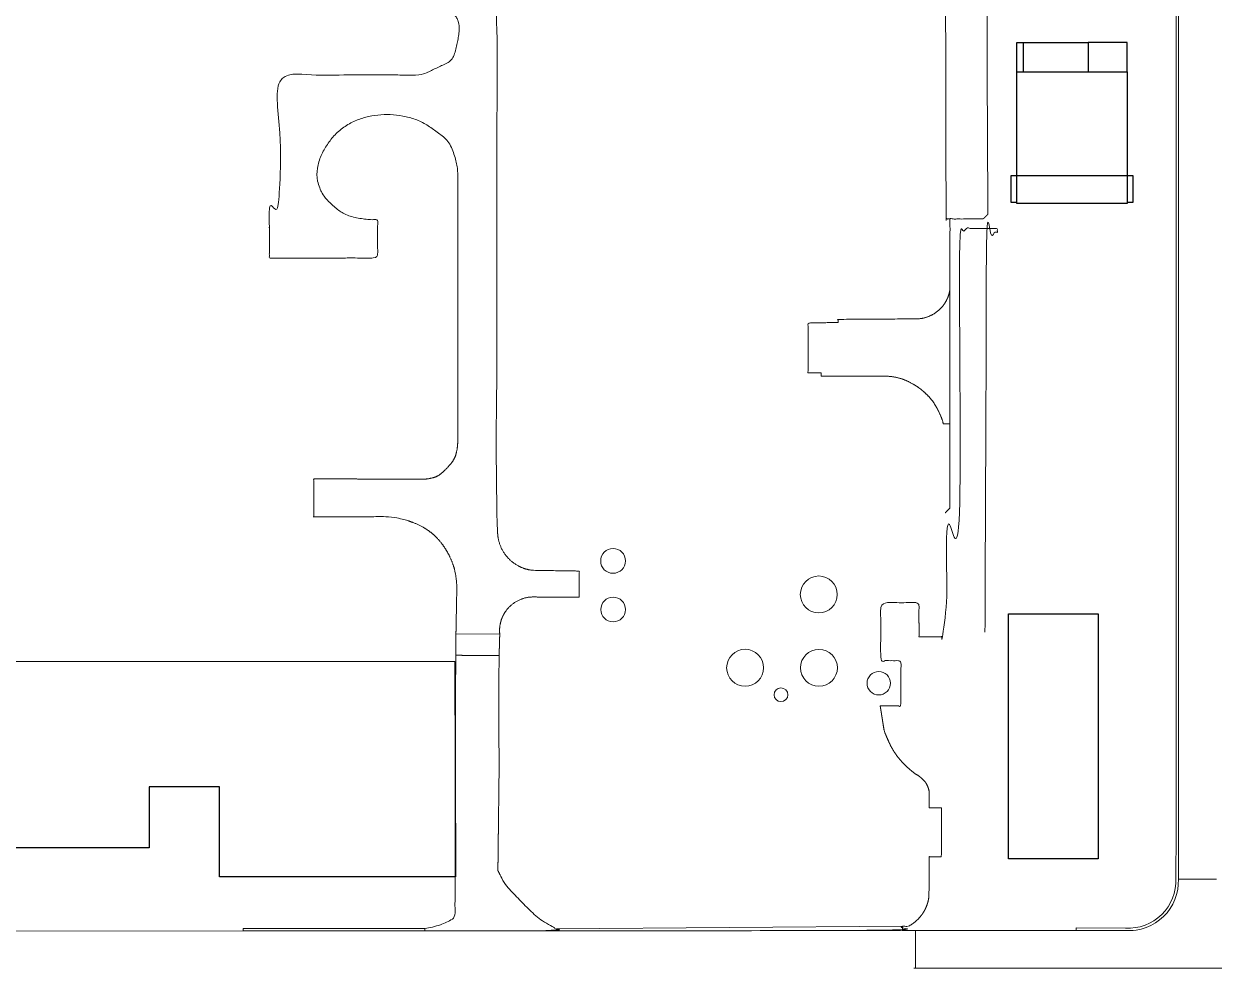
# Model space of a CAD drawing. Header units: millimetres. Extents: x 0 to 840, y 0 to 594.
# Drawn here: x 700.8 to 712.46, y 183.5 to 192.76 of the extents above; entities that cross this region are included whole.
import ezdxf

# ---------------------------------------------------------------- set-up
doc = ezdxf.new("R2010")
doc.units = ezdxf.units.MM
doc.layers.add('AC-0000-BESTAAND-co-06', color=1, linetype='Continuous')

msp = doc.modelspace()

# ---------------------------------------------------------------- linework, layer by layer
at = {"layer": 'AC-0000-BESTAAND-co-06', "linetype": 'Continuous', "lineweight": 13, "transparency": 33554687}
for p, q in [((705.0319812013436, 186.7818623631993), (705.4614113275561, 186.7796157382927)), ((712.4864228278998, 184.3780197382239), (712.1140343271795, 184.3780197382239))]:
    msp.add_line(p, q, dxfattribs=at)
at = {"layer": 'AC-0000-BESTAAND-co-06', "linetype": 'Continuous', "lineweight": 0, "transparency": 33554687}
msp.add_line((709.5375990769494, 183.5049841131349), (709.5375990769494, 183.8746081134104), dxfattribs=at)
at = {"layer": 'AC-0000-BESTAAND-co-06', "linetype": 'Continuous', "lineweight": 13, "transparency": 33554687, "flags": 128}
for points in [[(712.1118600782606, 199.4846832384155), (712.1153674521152, 195.8490398634258), (712.1148919523362, 184.3780197382239)], [(709.8744750772271, 188.8414999883189), (709.8744750772271, 190.1586537383064)], [(706.0184385762218, 183.8916316134655), (706.0178790785972, 183.8704276133594), (709.4107898282487, 183.8748469882212), (709.4107898282487, 183.9161738633211), (706.0184385762218, 183.8916316134655)], [(699.0500787025917, 183.8681018632869), (702.944534327336, 183.8701474884092), (704.727321451031, 183.8710838632924), (706.0178790785972, 183.8704276133594)], [(702.9445215784613, 183.8941474881522), (704.7273087021563, 183.8950838633846), (704.727321451031, 183.8710838632924), (702.944534327336, 183.8701474884092), (702.9445215784613, 183.8941474881522)], [(709.4107898282487, 183.8748469882212), (711.1134645766247, 183.8748469882212), (711.6306124510843, 183.8729292384614), (711.671929953121, 183.8748469882212)], [(709.5214965776208, 183.5049687382798), (714.1101810778159, 183.5055252383263), (722.4021274516958, 183.5049687382798)]]:
    msp.add_lwpolyline(points, dxfattribs=at)
msp.add_lwpolyline([(712.1153674521152, 195.8490398634258), (712.1149110770452, 184.8354623633004), (712.1140579529706, 184.3774141132399), (712.114058087081, 184.377414235476, -0.4442096042600979), (711.5984340817336, 183.8738744426319), (711.5984340761456, 183.8738746134131), (711.1134645766247, 183.8748469882212), (711.1134645766247, 183.9018859884036), (711.5950875761587, 183.8979012382715), (711.5950875538069, 183.8979013901935, 0.4442096042600979), (712.0900683174509, 184.3829299779409), (712.0900684515614, 184.3829299884183), (712.0909110786993, 184.8355069882036), (712.0913674509752, 195.8490169881643)], format="xyb", dxfattribs=at)
at = {"layer": 'AC-0000-BESTAAND-co-06', "linetype": 'Continuous', "lineweight": 30, "transparency": 33554687, "flags": 128}
for points in [[(710.5314544536773, 192.2906011134419), (710.5314544536773, 192.5786011131513), (710.5944544528279, 192.5786011131513)], [(711.6114544518891, 192.2906011134419), (711.6114544518891, 192.5786011131513), (711.2304544536996, 192.5786011131513)], [(710.5944544528279, 192.2906011134419), (711.2304544536996, 192.2906011134419)], [(710.5314544536773, 191.2706011131904), (710.4714544522244, 191.2706011131904), (710.4714544522244, 191.0125726132919), (710.5314544536773, 191.0125726132919)], [(710.5314544536773, 191.2736011133329), (711.6114544518891, 191.2736011133329)], [(711.6114544518891, 191.0125726132919), (711.671454453342, 191.0125726132919), (711.671454453342, 191.2706011131904), (711.6114544518891, 191.2706011131904)], [(705.0210915780294, 186.512703488328), (705.0270109534863, 184.4014891132047), (702.7139779519889, 184.4014174884451), (702.7139505766932, 185.2833529882864), (702.0239322022203, 185.2833316133856), (702.023950578146, 184.684099988177), (700.1282625770796, 184.6840418631709), (700.1282472018752, 185.183563988403), (700.1285648285079, 185.4769092381266), (700.1294112023566, 186.5139934883719), (705.0210915780294, 186.512703488328)]]:
    msp.add_lwpolyline(points, dxfattribs=at)
for points in [[(710.5314544536773, 192.2906011134419), (710.5944544528279, 192.2906011134419), (710.5944544528279, 192.5786011131513), (711.2304544536996, 192.5786011131513), (711.2304544536996, 192.2906011134419), (711.6114544518891, 192.2906011134419), (711.6114544518891, 191.0006011132882), (710.5314544536773, 191.0006011132882)], [(710.4483612025756, 186.9784553632871), (711.3279507034126, 186.9781384882317), (711.3264874522242, 184.5778561132993), (710.4474870762456, 184.5783267383031)]]:
    msp.add_lwpolyline(points, close=True, dxfattribs=at)
at = {"layer": 'AC-0000-BESTAAND-co-06', "linetype": 'Continuous', "lineweight": 13, "transparency": 33554687}
for centre, radius in [((706.5723561080772, 187.4972117417292), 0.1216571206541446), ((708.588892654017, 187.1685517325332), 0.1810078471256132), ((706.5728857074532, 187.0205369875566), 0.1211520318071688), ((707.866291600712, 186.4500294439295), 0.1808067759261548), ((708.5906400852505, 186.4495522985035), 0.1807193826104053), ((709.1765688066039, 186.2979580408228), 0.1146000000004858), ((708.2180982012901, 186.185238113374), 0.06774533794499259)]:
    msp.add_circle(centre, radius, dxfattribs=at)
for points, weights, knots in [([(704.6337645784611, 196.404499988168), (704.6337645784611, 196.404499988168), (704.669068076148, 196.404499988168), (704.704371576629, 196.404499988168), (704.73967507711, 196.404499988168), (704.73967507711, 196.4844999883589), (704.73967507711, 196.5644999882006), (704.73967507711, 196.6444999883915), (704.7532750782216, 196.6444999883915), (704.7668750765392, 196.6444999883915), (704.7804750776509, 196.6444999883915), (704.7804752033794, 196.7115073632249), (704.780475326314, 196.7785147384075), (704.7804754520425, 196.8455221132408), (704.8372087073171, 196.8579261428476), (704.8902725497851, 196.8784612915279), (704.934669828474, 196.923666863333), (704.9831011131996, 196.9729798858552), (705.0056453034872, 197.0296354737166), (705.022196701228, 197.0906956133931), (705.0308297373945, 197.1225439435602), (705.0391025137747, 197.1541218672446), (705.0442898277784, 197.1865396132725), (705.0442884531462, 197.1865397383026), (705.0442870785141, 197.1865398633327), (705.044285701088, 197.1865399883627), (705.1839155763978, 197.1865399883627), (705.3235454517076, 197.1865399883627), (705.4631753270173, 197.1865399883627), (705.4631748268971, 197.1865398633327), (705.4631743267769, 197.1865397383026), (705.4631738266567, 197.1865396132725), (705.4739371542478, 197.1585838752599), (705.4859582814047, 197.1317094526985), (705.4998465780759, 197.1047221133285), (705.5296981702218, 197.046715355691), (705.5882770702833, 197.0010651962166), (705.6360113271171, 196.9683443633639), (705.682327044628, 196.9365959098595), (705.7739785597319, 196.9336053089737), (705.8201652015218, 196.9359023632514), (706.0850790762001, 196.9380968631976), (706.3499929536724, 196.9402913631438), (706.6149068283507, 196.9424858634393), (706.7143734511578, 196.9434373634667), (706.8138400767589, 196.9443888631449), (706.9133067023599, 196.9453403631724), (706.9139739521438, 196.8686124882461), (706.9146412019277, 196.7918846133198), (706.9153084517116, 196.7151567383935), (706.8792277029374, 196.714650988326), (706.8431469513694, 196.7141452382584), (706.8070662025953, 196.7136394881909), (706.8074430781076, 196.6702969881972), (706.8078199536199, 196.6269544882034), (706.8081968263382, 196.5836119882097), (706.7407145765269, 196.5826662381678), (706.6732323267156, 196.5817204881259), (706.6057500769043, 196.5807747384333), (706.5961163281122, 196.5810463634352), (706.5864825765261, 196.5813179884371), (706.576848827734, 196.5815896134391), (706.4570910785937, 196.57580311315), (706.3373333266595, 196.5700166132101), (706.2175755775193, 196.5642301132702), (706.1727593266064, 196.5632391131749), (706.1279430784875, 196.5622481134287), (706.0831268275747, 196.5612571133333), (706.0200248094866, 196.5567724766242), (705.940473158344, 196.5420651862896), (705.8772162035698, 196.5160366133587), (705.8287930884057, 196.4961117754956), (705.7793180751273, 196.4736289100056), (705.7328367032701, 196.443937613376), (705.6682764659295, 196.4026979296268), (705.6172333466479, 196.3476030692491), (705.5638373265633, 196.2966889883191), (705.4979468616316, 196.2338612243566), (705.4586929478342, 196.1139044207321), (705.4370277034709, 196.0508708632351), (705.4338232013056, 195.890078238308), (705.4306187019342, 195.7292856133809), (705.4274142025629, 195.5684929884537), (705.4288462199861, 195.5154116491121), (705.4437417727554, 195.4136868284349), (705.4842810765499, 195.3589759884435), (705.5121722728604, 195.3213347227811), (705.5527167482892, 195.279288793894), (705.5906625766897, 195.2541308632153), (705.6422940776342, 195.2198993885922), (705.7392629184419, 195.2115339534157), (705.789683326579, 195.2129641131996), (705.9220358268017, 195.2125363633768), (706.0543883270243, 195.2121086132047), (706.1867408272469, 195.2116808633818), (706.3252299534747, 195.2121588634127), (706.4637190769085, 195.2126368634435), (706.6022082031363, 195.2131148631252), (706.6028505782256, 195.2072279881486), (706.6034929533148, 195.201341113172), (706.604135328404, 195.1954542381955), (706.7096192021513, 195.1959228634169), (706.8151030786926, 195.196391488289), (706.9205869524399, 195.1968601131612), (706.9208553270096, 195.077521238456), (706.9211237015793, 194.9581823634016), (706.921392076149, 194.8388434883473), (706.7596567025998, 194.8392108633216), (706.5979213262567, 194.8395782382959), (706.4361859527075, 194.8399456132702), (706.3076902036214, 194.8353731132611), (706.1791944517413, 194.830800613252), (706.0506987026552, 194.8262281132429), (705.98755262649, 194.8239977017311), (705.8978816573167, 194.8091054674969), (705.8342097033405, 194.779150238357), (705.771486097447, 194.7496411716365), (705.7063516773874, 194.7148729475248), (705.6493688285941, 194.6631053632391), (705.5706696505317, 194.5916090049814), (705.5148323760027, 194.5026580657377), (705.4722555768335, 194.419204988264), (705.4391298819924, 194.3542766411356), (705.4278606283137, 194.2531865687142), (705.4283505784938, 194.188836863128), (705.4273600778201, 194.1613079882027), (705.4263695771465, 194.1337791132773), (705.4253790764728, 194.106250238352), (705.4253753269682, 194.0038283632402), (705.4253715774635, 193.9014064881285), (705.4253678279588, 193.798984613366), (705.4265985763291, 193.6449371133731), (705.4278293274933, 193.4908896133802), (705.4290600786576, 193.3368421133873), (705.4297644518906, 193.3032129881703), (705.4304688279176, 193.2695838633026), (705.4311732011506, 193.2359547384349), (705.4302709535355, 193.0896053634151), (705.4293687031263, 192.9432559883953), (705.4284664527172, 192.7969066133755), (705.4306310764173, 192.7512761133057), (705.4327957029113, 192.7056456132359), (705.4349603266114, 192.6600151131661), (705.4340728283519, 191.5364263633764), (705.4331853272984, 190.4128376132376), (705.4322978262448, 189.2892488634479), (705.4299970776433, 189.0790279882294), (705.4276963262478, 188.8688071133602), (705.4253955776462, 188.6585862381417), (705.4279274516398, 188.429473113365), (705.4304593284273, 188.2003599882391), (705.4329912024209, 187.9712468634625), (705.4339707032436, 187.931879988153), (705.4349502012724, 187.8925131131928), (705.4359297020951, 187.8531462382325), (705.4373239534566, 187.8334262383669), (705.4387182020241, 187.813706238152), (705.4401124533856, 187.7939862382864), (705.436746655464, 187.5859542859052), (705.5737188667654, 187.4293429807094), (705.7803452717731, 187.4049705363377), (705.9337412020782, 187.4025337382718), (706.0871369535694, 187.4000968633718), (706.2405327022666, 187.3976599881225), (706.2401712019587, 187.3125687382217), (706.2398097016508, 187.2274774883208), (706.2394482013428, 187.1423862384199), (706.1549684521401, 187.1425764884134), (706.0704887029374, 187.1427667384069), (705.9860089509407, 187.1429569884003), (705.9160178270781, 187.1431146132327), (705.8460267032156, 187.1432722384143), (705.776035576559, 187.1434298632466), (705.5731749091892, 187.1351227409704), (705.440368470237, 186.9815525694084), (705.4614114029923, 186.7796155933556), (705.4593530785883, 186.7096374883349), (705.4572948268274, 186.6396592383771), (705.4552365778604, 186.5696809884193), (705.3134074532086, 186.5704119881648), (705.1715783285567, 186.5711429882595), (705.0297492011109, 186.5718739883541), (705.0304932011882, 186.6418701134189), (705.0312372012654, 186.7118662381345), (705.0319812013427, 186.7818623631993), (705.0348645760337, 186.9323827384305), (705.0377479535186, 187.0829031133126), (705.0406313282097, 187.2334234881946), (705.0401736092413, 187.3015975914695), (705.0289023578757, 187.3909912478211), (705.0038269529709, 187.4594468632513), (704.9803214589724, 187.5236166320774), (704.9490317389959, 187.5900897765332), (704.9052900760094, 187.6501579881678), (704.862672348007, 187.7086827585972), (704.8164053824389, 187.7562332111211), (704.7569828270593, 187.7976286131689), (704.6962726968, 187.8399209759464), (704.6292094974438, 187.867742395707), (704.5645238277161, 187.8904636131865), (704.4930051634678, 187.9155849600011), (704.4030018546277, 187.9292990423073), (704.3317992020989, 187.9311301134094), (704.100361578598, 187.9303031132822), (703.8689239523032, 187.929476113155), (703.6374863260085, 187.9286491133771), (703.6374863260085, 187.9290789883617), (703.6374863260085, 187.9295088633462), (703.6374863260085, 187.9299387383307), (703.6374863260085, 187.9295088633462), (703.6374863260085, 187.9290789883617), (703.6374863260085, 187.9286491133771), (703.6374863260085, 188.0531549881944), (703.6374863260085, 188.1776608633609), (703.6374863260085, 188.3021667381781), (703.9882169528523, 188.3003387383451), (704.3389475769022, 188.2985107381628), (704.6896782009521, 188.2966827383298), (704.7344161313617, 188.2965119797536), (704.8261504205534, 188.3065340149715), (704.8723268280396, 188.3423817384555), (704.924382414169, 188.3827935940153), (704.9852736466223, 188.4434457145198), (705.015282452538, 188.4992701133979), (705.0459904293189, 188.5563951587337), (705.0523756988937, 188.658210319214), (705.0496354535812, 188.7137318631667), (705.0497619532639, 189.5837576131835), (705.0498884529466, 190.4537833632003), (705.0500149526292, 191.3238091132171), (705.038328769117, 191.3939534897017), (705.0042916093612, 191.5820379018351), (704.9108670786613, 191.6524077382437), (704.8202442018905, 191.7206672922275), (704.7278311825016, 191.7950601316788), (704.6145953279579, 191.8314031131831), (704.4992622737432, 191.8684191891025), (704.3788622025991, 191.8796870615133), (704.2638229536483, 191.8668188634128), (704.1536588430995, 191.8544959943774), (704.0485644233072, 191.8244393752921), (703.9448895766059, 191.7560693631913), (703.8393978993067, 191.6865012121652), (703.7772397086615, 191.5984978331053), (703.7223143265242, 191.4943936132859), (703.665453093558, 191.3866202296722), (703.6499799829567, 191.248131335693), (703.7005249517629, 191.1394223633488), (703.7430075551042, 191.048053428045), (703.8271516202608, 190.972511722337), (703.9027950777331, 190.9193427383234), (703.9961447133342, 190.8537282688576), (704.1753464392045, 190.8391428175182), (704.2634925781408, 190.8420818634131), (704.2637293277899, 190.7168084884561), (704.2639660774389, 190.5915351131498), (704.264202827088, 190.4662617381928), (703.9103622012431, 190.465526613154), (703.5565215781921, 190.4647914884645), (703.2026809523472, 190.4640563634257), (703.2026809523472, 190.6291949883835), (703.2026809523472, 190.7943336133412), (703.2026809523472, 190.959472238299), (703.2367668277243, 190.959472238299), (703.2708527031014, 190.959472238299), (703.3049385784784, 190.959472238299), (703.3049385784784, 191.3938811133648), (703.3049385784784, 191.8282899884307), (703.3049385784784, 192.2626988631473), (703.6172273275101, 192.2619263632023), (703.9295160765419, 192.2611538632573), (704.2418048283675, 192.2603813633123), (704.3929258263329, 192.2600951132863), (704.5440468270922, 192.2598088632603), (704.6951678278515, 192.2595226132344), (704.7794833280736, 192.2989854882271), (704.8637988282958, 192.3384483632199), (704.9481143285179, 192.3779112382126), (705.0165244326586, 192.4099297810844), (705.0308878351593, 192.5088475624598), (705.0463009536857, 192.5821306131347), (705.0632789763281, 192.6628541584159), (705.0815741647625, 192.7644687926895), (705.0320524531076, 192.8313271131865), (704.9810924515718, 192.9001272384576), (704.9301324528301, 192.9689273633794), (704.8791724512944, 193.0377274883012), (704.8791724512944, 193.0777274882221), (704.8791724512944, 193.1177274881429), (704.8791724512944, 193.157727488413), (704.8391724531198, 193.157727488413), (704.7991724521512, 193.157727488413), (704.7591724511826, 193.157727488413), (704.7591724511826, 193.1877274884409), (704.7591724511826, 193.2177274884689), (704.7591724511826, 193.2477274881476), (704.719172453008, 193.2477274881476), (704.6791724520394, 193.2477274881476), (704.6391724510709, 193.2477274881476), (704.6391724510709, 193.2577274883897), (704.6391724510709, 193.2677274882826), (704.6391724510709, 193.2777274881755), (704.3789443284863, 193.2788054882349), (704.1187162031079, 193.2798834882942), (703.8584880777294, 193.2809614883536), (703.8584022023374, 193.3080226132679), (703.8583163269454, 193.3350837381822), (703.8582304515535, 193.3621448634458), (703.8577479528853, 193.4234632383832), (703.8572654514232, 193.4847816133206), (703.8567829527551, 193.546099988258), (703.8886803271839, 193.546099988258), (703.9205777016127, 193.546099988258), (703.9524750760415, 193.546099988258), (703.9524750760415, 193.5801284884601), (703.9524750760415, 193.614156988313), (703.9524750760415, 193.6481854881658), (704.2396122035229, 193.6481857382259), (704.5267493282104, 193.6481859882861), (704.8138864528978, 193.6481862383462), (704.8538863281378, 193.6482892383156), (704.8938862033779, 193.6483922382849), (704.9338860786179, 193.6484952382543), (704.9337832019323, 193.6884951131451), (704.9336803280407, 193.7284949883851), (704.9335774513552, 193.7684948632759), (704.973677328288, 193.7685979882754), (705.0137772024268, 193.7687011132748), (705.0538770765656, 193.7688042382742), (705.05382320328, 194.079948988141), (705.0537693272004, 194.3910937383571), (705.0537154511208, 194.7022384882239), (705.0518480776468, 195.079903863234), (705.0499807013789, 195.4575692382441), (705.048113327905, 195.8352346132542), (705.0468509238804, 195.9036426921175), (705.0326704983258, 196.0128213967928), (704.9926748280072, 196.0815439884118), (704.9518717708656, 196.1516538702217), (704.9057760950768, 196.2319693128611), (704.837468328386, 196.2870972384499), (704.8060845774257, 196.3124255582024), (704.7744861100459, 196.3347841783925), (704.7402754532764, 196.3546069882377), (704.7402753275478, 196.3546068632077), (704.7402752018193, 196.3546067381776), (704.7402750760907, 196.3546066131476), (704.7216750769535, 196.364237738404), (704.7034507239828, 196.3746767471112), (704.684475078679, 196.3834999882183), (704.6683743116105, 196.3909864746765), (704.651636078454, 196.3971019884139), (704.6352165783414, 196.4039029881624), (704.6347325765187, 196.4041019881643), (704.6342485774899, 196.4043009881661), (704.6337645784611, 196.404499988168)], [1, 1, 1, 1, 1, 1, 1, 1, 1, 1, 1, 1, 1, 1, 1, 1, 1, 1, 1, 1, 1, 1, 1, 1, 1, 1, 1, 1, 1, 1, 1, 1, 1, 1, 1, 1, 1, 1, 1, 1, 1, 1, 1, 1, 1, 1, 1, 1, 1, 1, 1, 1, 1, 1, 1, 1, 1, 1, 1, 1, 1, 1, 1, 1, 1, 1, 1, 1, 1, 1, 1, 1, 1, 1, 1, 1, 1, 1, 1, 1, 1, 1, 1, 1, 1, 1, 1, 1, 1, 1, 1, 1, 1, 1, 1, 1, 1, 1, 1, 1, 1, 1, 1, 1, 1, 1, 1, 1, 1, 1, 1, 1, 1, 1, 1, 1, 1, 1, 1, 1, 1, 1, 1, 1, 1, 1, 1, 1, 1, 1, 1, 1, 1, 1, 1, 1, 1, 1, 1, 1, 1, 1, 1, 1, 1, 1, 1, 1, 1, 1, 1, 1, 1, 1, 1, 1, 1, 1, 0.8279848799129319, 0.8279848799129319, 1, 1, 1, 1, 1, 1, 1, 1, 1, 1, 1, 1, 1, 0.7896803642766563, 0.7896803642766563, 1, 1, 1, 1, 1, 1, 1, 1, 1, 1, 1, 1, 1, 1, 1, 1, 1, 1, 1, 1, 1, 1, 1, 1, 1, 1, 1, 1, 1, 1, 1, 1, 1, 1, 1, 1, 1, 1, 1, 1, 1, 1, 1, 1, 1, 1, 1, 1, 1, 1, 1, 1, 1, 1, 1, 1, 1, 1, 1, 1, 1, 1, 1, 1, 1, 1, 1, 1, 1, 1, 1, 1, 1, 1, 1, 1, 1, 1, 1, 1, 1, 1, 1, 1, 1, 1, 1, 1, 1, 1, 1, 1, 1, 1, 1, 1, 1, 1, 1, 1, 1, 1, 1, 1, 1, 1, 1, 1, 1, 1, 1, 1, 1, 1, 1, 1, 1, 1, 1, 1, 1, 1, 1, 1, 1, 1, 1, 1, 1, 1, 1, 1, 1, 1, 1, 1, 1, 1, 1, 1, 1, 1, 1, 1, 1, 1, 1, 1, 1, 1, 1, 1, 1, 1, 1, 1, 1, 1, 1, 1, 1, 1, 1, 1, 1, 1, 1, 1, 1, 1, 1, 1, 1, 1, 1, 1, 1, 1, 1, 1, 1], [0, 0, 0, 0, 0.006097560975609756, 0.01219512195121951, 0.01219512195121951, 0.01219512195121951, 0.02439024390243903, 0.02439024390243903, 0.02439024390243903, 0.04878048780487805, 0.04878048780487805, 0.04878048780487805, 0.07317073170731707, 0.07317073170731707, 0.07317073170731707, 0.08234053546011413, 0.08234053546011413, 0.08234053546011413, 0.0923435222803996, 0.0923435222803996, 0.0923435222803996, 0.0975609756097561, 0.0975609756097561, 0.0975609756097561, 0.1219512195121951, 0.1219512195121951, 0.1219512195121951, 0.1463414634146341, 0.1463414634146341, 0.1463414634146341, 0.1707317073170732, 0.1707317073170732, 0.1707317073170732, 0.1753908350860584, 0.1753908350860584, 0.1753908350860584, 0.1854051937373082, 0.1854051937373082, 0.1854051937373082, 0.1951219512195122, 0.1951219512195122, 0.1951219512195122, 0.1978319783197832, 0.1978319783197832, 0.1978319783197832, 0.2005420054200542, 0.2005420054200542, 0.2005420054200542, 0.2032520325203252, 0.2032520325203252, 0.2032520325203252, 0.2059620596205962, 0.2059620596205962, 0.2059620596205962, 0.2086720867208672, 0.2086720867208672, 0.2086720867208672, 0.2113821138211382, 0.2113821138211382, 0.2113821138211382, 0.2140921409214092, 0.2140921409214092, 0.2140921409214092, 0.2168021680216802, 0.2168021680216802, 0.2168021680216802, 0.2195121951219512, 0.2195121951219512, 0.2195121951219512, 0.2254024649968899, 0.2254024649968899, 0.2254024649968899, 0.2299114586908027, 0.2299114586908027, 0.2299114586908027, 0.2361742189479401, 0.2361742189479401, 0.2361742189479401, 0.2439024390243902, 0.2439024390243902, 0.2439024390243902, 0.2682926829268293, 0.2682926829268293, 0.2682926829268293, 0.277587230495376, 0.277587230495376, 0.277587230495376, 0.2839819144870959, 0.2839819144870959, 0.2839819144870959, 0.2926829268292683, 0.2926829268292683, 0.2926829268292683, 0.2961672473867596, 0.2961672473867596, 0.2961672473867596, 0.299651567944251, 0.299651567944251, 0.299651567944251, 0.3031358885017423, 0.3031358885017423, 0.3031358885017423, 0.3066202090592335, 0.3066202090592335, 0.3066202090592335, 0.3101045296167247, 0.3101045296167247, 0.3101045296167247, 0.3135888501742161, 0.3135888501742161, 0.3135888501742161, 0.3170731707317073, 0.3170731707317073, 0.3170731707317073, 0.3226111692340597, 0.3226111692340597, 0.3226111692340597, 0.328066683009198, 0.328066683009198, 0.328066683009198, 0.3356013086300272, 0.3356013086300272, 0.3356013086300272, 0.3414634146341464, 0.3414634146341464, 0.3414634146341464, 0.3536585365853658, 0.3536585365853658, 0.3536585365853658, 0.3658536585365855, 0.3658536585365855, 0.3658536585365855, 0.3685636856368564, 0.3685636856368564, 0.3685636856368564, 0.3712737127371274, 0.3712737127371274, 0.3712737127371274, 0.3739837398373985, 0.3739837398373985, 0.3739837398373985, 0.3766937669376693, 0.3766937669376693, 0.3766937669376693, 0.3794037940379404, 0.3794037940379404, 0.3794037940379404, 0.3821138211382114, 0.3821138211382114, 0.3821138211382114, 0.3848238482384823, 0.3848238482384823, 0.3848238482384823, 0.3875338753387533, 0.3875338753387533, 0.3875338753387533, 0.3902439024390244, 0.3902439024390244, 0.3902439024390244, 0.4146341463414634, 0.4146341463414634, 0.4146341463414634, 0.4207317073170732, 0.4207317073170732, 0.4207317073170732, 0.4268292682926829, 0.4268292682926829, 0.4268292682926829, 0.4329268292682927, 0.4329268292682927, 0.4329268292682927, 0.4390243902439024, 0.4390243902439024, 0.4390243902439024, 0.4634146341463415, 0.4634146341463415, 0.4634146341463415, 0.4878048780487805, 0.4878048780487805, 0.4878048780487805, 0.5121951219512196, 0.5121951219512196, 0.5121951219512196, 0.5365853658536586, 0.5365853658536586, 0.5365853658536586, 0.5609756097560976, 0.5609756097560976, 0.5609756097560976, 0.5660406005667632, 0.5660406005667632, 0.5660406005667632, 0.5707884841038012, 0.5707884841038012, 0.5707884841038012, 0.5754143716721168, 0.5754143716721168, 0.5754143716721168, 0.5801404935198683, 0.5801404935198683, 0.5801404935198683, 0.5853658536585366, 0.5853658536585366, 0.5853658536585366, 0.6097560975609757, 0.6097560975609757, 0.6097560975609757, 0.6341463414634146, 0.6341463414634146, 0.6341463414634146, 0.6463414634146339, 0.6463414634146339, 0.6463414634146339, 0.6585365853658537, 0.6585365853658537, 0.6585365853658537, 0.6829268292682927, 0.6829268292682927, 0.6829268292682927, 0.690360827342879, 0.690360827342879, 0.690360827342879, 0.6987413221357611, 0.6987413221357611, 0.6987413221357611, 0.7073170731707317, 0.7073170731707317, 0.7073170731707317, 0.7317073170731707, 0.7317073170731707, 0.7317073170731707, 0.734860641141638, 0.734860641141638, 0.734860641141638, 0.737919401900313, 0.737919401900313, 0.737919401900313, 0.7410348127745319, 0.7410348127745319, 0.7410348127745319, 0.7440181985786402, 0.7440181985786402, 0.7440181985786402, 0.7470538662356222, 0.7470538662356222, 0.7470538662356222, 0.7501965263023759, 0.7501965263023759, 0.7501965263023759, 0.7528379044540269, 0.7528379044540269, 0.7528379044540269, 0.7560975609756097, 0.7560975609756097, 0.7560975609756097, 0.7595818815331011, 0.7595818815331011, 0.7595818815331011, 0.7630662020905922, 0.7630662020905922, 0.7630662020905922, 0.7665505226480837, 0.7665505226480837, 0.7665505226480837, 0.7700348432055748, 0.7700348432055748, 0.7700348432055748, 0.7735191637630662, 0.7735191637630662, 0.7735191637630662, 0.7770034843205573, 0.7770034843205573, 0.7770034843205573, 0.7804878048780488, 0.7804878048780488, 0.7804878048780488, 0.7872165396291706, 0.7872165396291706, 0.7872165396291706, 0.7926759563893637, 0.7926759563893637, 0.7926759563893637, 0.7986896726831537, 0.7986896726831537, 0.7986896726831537, 0.8048780487804879, 0.8048780487804879, 0.8048780487804879, 0.8089430894308942, 0.8089430894308942, 0.8089430894308942, 0.8130081300813009, 0.8130081300813009, 0.8130081300813009, 0.8170731707317073, 0.8170731707317073, 0.8170731707317073, 0.8211382113821137, 0.8211382113821137, 0.8211382113821137, 0.8252032520325204, 0.8252032520325204, 0.8252032520325204, 0.8292682926829268, 0.8292682926829268, 0.8292682926829268, 0.8536585365853658, 0.8536585365853658, 0.8536585365853658, 0.8780487804878049, 0.8780487804878049, 0.8780487804878049, 0.8810975609756098, 0.8810975609756098, 0.8810975609756098, 0.8841463414634146, 0.8841463414634146, 0.8841463414634146, 0.8871951219512195, 0.8871951219512195, 0.8871951219512195, 0.8902439024390244, 0.8902439024390244, 0.8902439024390244, 0.8932926829268293, 0.8932926829268293, 0.8932926829268293, 0.8963414634146342, 0.8963414634146342, 0.8963414634146342, 0.899390243902439, 0.899390243902439, 0.899390243902439, 0.9024390243902439, 0.9024390243902439, 0.9024390243902439, 0.9122386013140714, 0.9122386013140714, 0.9122386013140714, 0.922236000503399, 0.922236000503399, 0.922236000503399, 0.926829268292683, 0.926829268292683, 0.926829268292683, 0.9512195121951219, 0.9512195121951219, 0.9512195121951219, 0.964414153377295, 0.964414153377295, 0.964414153377295, 0.975609756097561, 0.975609756097561, 0.975609756097561, 1, 1, 1, 1]), ([(709.8264750777403, 187.9666999883284), (709.8424750775689, 187.982699988157), (709.8584750773975, 187.9986999883349), (709.8744750772262, 188.0146999881636), (709.8744750772262, 188.2902999882153), (709.8744750772262, 188.5658999882671), (709.8744750772262, 188.8414999883189), (709.8530310759911, 188.8414127382948), (709.83158707755, 188.8413254882707), (709.810143076315, 188.8412382382467), (709.793459853589, 188.9050141693824), (709.7652634302744, 188.9638466670676), (709.7312794536942, 189.0221071131327), (709.6984279225239, 189.0784261441822), (709.6560674435118, 189.1227019016897), (709.6057369536379, 189.16570586325), (709.5509315221229, 189.2125333535751), (709.4877736610019, 189.246948355556), (709.4275673278266, 189.2724492384386), (709.3638949715191, 189.2994181819759), (709.2743424554014, 189.3091976955566), (709.210959827959, 189.3089131131801), (709.01095982591, 189.3089131131801), (708.8109598266551, 189.3089131131801), (708.6109598274002, 189.3089131131801), (708.6109598274002, 189.3198919883962), (708.6109598274002, 189.330870863263), (708.6109598274002, 189.3418497381299), (708.5683307028035, 189.3409374884595), (708.5257015782067, 189.3400252384399), (708.48307245361, 189.3391129884203), (708.4832792016336, 189.5029734883956), (708.4834859524512, 189.6668339883709), (708.4836927032688, 189.8306944883461), (708.5823570773596, 189.8315929882028), (708.6810214514503, 189.8324914884088), (708.779685828335, 189.8333899882655), (708.7786929527888, 189.8437656133701), (708.7777000772426, 189.8541412381255), (708.7767072016964, 189.8645168632302), (709.0338732027108, 189.8661613632958), (709.2910392009312, 189.8678058633614), (709.5482052019456, 189.8694503634269), (709.7211759523138, 189.8725519497909), (709.850637034016, 189.9873053639692), (709.8744750772262, 190.1586537383064), (709.8744750772262, 190.3886024881886), (709.8744750772262, 190.61855123842), (709.8744750772262, 190.8484999883021), (709.9830609536389, 190.8484999883021), (710.0916468272576, 190.8484999883021), (710.2002327036703, 190.8484999883021), (710.215646828025, 190.8639141133553), (710.2310609523797, 190.8793282384086), (710.2464750767344, 190.8947423634618), (710.2442997018466, 191.3243618634096), (710.2421243269587, 191.7539813633575), (710.2399489520708, 192.1836008633054), (710.239363328054, 192.5063382382305), (710.2387777012432, 192.8290756131555), (710.2381920772264, 193.1518129884298), (710.2376748271877, 193.9548906131913), (710.237157577149, 194.7579682383021), (710.2366403271103, 195.5610458634128), (710.2364135770717, 195.9131314884671), (710.2361868270332, 196.2652171131722), (710.2359600769946, 196.6173027382265), (710.2362648262301, 196.8080484884358), (710.2365695782596, 196.9987942382959), (710.2368743274951, 197.189539988156), (710.1063638259316, 197.189539988156), (709.975853327162, 197.189539988156), (709.8453428283924, 197.189539988156), (709.8446858268821, 196.9987098632646), (709.8440288281658, 196.8078797383732), (709.8433718266556, 196.6170496131326), (709.8412501630032, 196.5772416660129), (709.8287063627163, 196.507095193354), (709.8007763274604, 196.4662234884254), (709.7711605657482, 196.4228849569135), (709.7288620485583, 196.3768509625024), (709.68876420284, 196.3434608633197), (709.6442438666368, 196.3063880887148), (709.5549742285752, 196.2945473184609), (709.5112092024306, 196.2932659884482), (709.2416462017814, 196.2906667382722), (708.9720832011321, 196.2880674884454), (708.7025202032769, 196.2854682382695), (708.7020067027429, 196.2823518634341), (708.7014932022089, 196.2792354882495), (708.7009797016749, 196.2761191134141), (708.620494826197, 196.2760748632518), (708.5400099535132, 196.2760306134387), (708.4595250780353, 196.2759863632764), (708.4590869531626, 196.1566779882214), (708.4586488282898, 196.0373696131664), (708.4582107034171, 195.9180612384607), (708.5801725773731, 195.9134348634198), (708.7021344513291, 195.9088084883788), (708.8240963280791, 195.9041821133378), (708.9440963281909, 195.9041926134178), (709.0640963283026, 195.9042031131485), (709.1840963284144, 195.9042136132284), (709.1840979517096, 195.8862136134212), (709.1840995777989, 195.8682136132647), (709.1841012010941, 195.8502136134575), (709.4061012011612, 195.8502331132568), (709.6281012012282, 195.8502526134052), (709.8501012012953, 195.8502721132045), (709.8501135785723, 195.7094921133048), (709.8501259530553, 195.5687121134051), (709.8501383275384, 195.4279321131562), (709.8101383265698, 195.4279286133624), (709.7701383283952, 195.4279251132193), (709.7301383274266, 195.4279216134255), (709.7301453263158, 195.3479216132346), (709.7301523279989, 195.2679216133929), (709.730159326888, 195.187921613202), (709.7701593278566, 195.187925113345), (709.8101593260312, 195.1879286131389), (709.8501593269998, 195.1879321132819), (709.8501927009443, 194.8079321131609), (709.8502260776827, 194.427932113389), (709.8502594516272, 194.047932113268), (709.6302594518879, 194.0479127381495), (709.4102594521487, 194.0478933633804), (709.1902594524095, 194.0478739882619), (709.0682594519699, 194.0478633631519), (708.9462594515303, 194.0478527383912), (708.8242594510907, 194.0478421132811), (708.5592154529536, 194.0481526132007), (708.2941714520225, 194.0484631134696), (708.0291274510914, 194.0487736133891), (708.0290369516829, 193.9253772381726), (708.0289464522743, 193.8019808633053), (708.0288559528658, 193.678584488438), (708.4148788260886, 193.678494613132), (708.8009017021054, 193.6784047381752), (709.1869245781222, 193.6783148632185), (709.2574106868947, 193.6766253872574), (709.3642319519663, 193.6610469573443), (709.4352323268199, 193.6236267381846), (709.5023227785373, 193.5882672151583), (709.5735677624712, 193.5462900762013), (709.6322550768623, 193.4861296133404), (709.6824073702687, 193.4347184164017), (709.7165314084509, 193.3748792881179), (709.7495554531583, 193.317620738273), (709.7965889270076, 193.2360720155793), (709.8230891939843, 193.1179454434696), (709.831884076319, 193.0370348633533), (709.8334823264399, 192.3075232382198), (709.8350805765608, 191.5780116134356), (709.8366788266817, 190.8484999883021), (709.8492775759319, 190.8484999883021), (709.861876327976, 190.8484999883021), (709.8744750772262, 190.8484999883021)], [1, 1, 1, 1, 1, 1, 1, 1, 1, 1, 1, 1, 1, 1, 1, 1, 1, 1, 1, 1, 1, 1, 1, 1, 1, 1, 1, 1, 1, 1, 1, 1, 1, 1, 1, 1, 1, 1, 1, 1, 1, 1, 1, 0.840072091405645, 0.840072091405645, 1, 1, 1, 1, 1, 1, 1, 1, 1, 1, 1, 1, 1, 1, 1, 1, 1, 1, 1, 1, 1, 1, 1, 1, 1, 1, 1, 1, 1, 1, 1, 1, 1, 1, 1, 1, 1, 1, 1, 1, 1, 1, 1, 1, 1, 1, 1, 1, 1, 1, 1, 1, 1, 1, 1, 1, 1, 1, 1, 1, 1, 1, 1, 1, 1, 1, 1, 1, 1, 1, 1, 1, 1, 1, 1, 1, 1, 1, 1, 1, 1, 1, 1, 1, 1, 1, 1, 1, 1, 1, 1, 1, 1, 1, 1, 1, 1, 1, 1, 1, 1, 1, 1, 1, 1, 1, 1, 1, 1, 1, 1, 1], [0, 0, 0, 0, 0.02777777777777778, 0.02777777777777778, 0.02777777777777778, 0.05555555555555555, 0.05555555555555555, 0.05555555555555555, 0.08333333333333333, 0.08333333333333333, 0.08333333333333333, 0.1034985619777587, 0.1034985619777587, 0.1034985619777587, 0.122991823919567, 0.122991823919567, 0.122991823919567, 0.1442182528515389, 0.1442182528515389, 0.1442182528515389, 0.1666666666666667, 0.1666666666666667, 0.1666666666666667, 0.1944444444444445, 0.1944444444444445, 0.1944444444444445, 0.2222222222222222, 0.2222222222222222, 0.2222222222222222, 0.25, 0.25, 0.25, 0.3333333333333333, 0.3333333333333333, 0.3333333333333333, 0.3611111111111111, 0.3611111111111111, 0.3611111111111111, 0.388888888888889, 0.388888888888889, 0.388888888888889, 0.4166666666666667, 0.4166666666666667, 0.4166666666666667, 0.5, 0.5, 0.5, 0.5092592592592592, 0.5092592592592592, 0.5092592592592592, 0.5185185185185185, 0.5185185185185185, 0.5185185185185185, 0.5277777777777778, 0.5277777777777778, 0.5277777777777778, 0.5370370370370371, 0.5370370370370371, 0.5370370370370371, 0.5462962962962963, 0.5462962962962963, 0.5462962962962963, 0.5555555555555557, 0.5555555555555557, 0.5555555555555557, 0.5648148148148149, 0.5648148148148149, 0.5648148148148149, 0.5740740740740741, 0.5740740740740741, 0.5740740740740741, 0.5833333333333334, 0.5833333333333334, 0.5833333333333334, 0.6666666666666666, 0.6666666666666666, 0.6666666666666666, 0.6924054212918364, 0.6924054212918364, 0.6924054212918364, 0.7196976475883251, 0.7196976475883251, 0.7196976475883251, 0.75, 0.75, 0.75, 0.7546296296296297, 0.7546296296296297, 0.7546296296296297, 0.7592592592592592, 0.7592592592592592, 0.7592592592592592, 0.7638888888888888, 0.7638888888888888, 0.7638888888888888, 0.7685185185185185, 0.7685185185185185, 0.7685185185185185, 0.7731481481481483, 0.7731481481481483, 0.7731481481481483, 0.7777777777777778, 0.7777777777777778, 0.7777777777777778, 0.7824074074074074, 0.7824074074074074, 0.7824074074074074, 0.7870370370370371, 0.7870370370370371, 0.7870370370370371, 0.7916666666666666, 0.7916666666666666, 0.7916666666666666, 0.7962962962962963, 0.7962962962962963, 0.7962962962962963, 0.8009259259259259, 0.8009259259259259, 0.8009259259259259, 0.8055555555555555, 0.8055555555555555, 0.8055555555555555, 0.8101851851851852, 0.8101851851851852, 0.8101851851851852, 0.8148148148148149, 0.8148148148148149, 0.8148148148148149, 0.8194444444444445, 0.8194444444444445, 0.8194444444444445, 0.8240740740740741, 0.8240740740740741, 0.8240740740740741, 0.8287037037037037, 0.8287037037037037, 0.8287037037037037, 0.8333333333333334, 0.8333333333333334, 0.8333333333333334, 0.8546871317729442, 0.8546871317729442, 0.8546871317729442, 0.8748649967578591, 0.8748649967578591, 0.8748649967578591, 0.8921083512123564, 0.8921083512123564, 0.8921083512123564, 0.9166666666666666, 0.9166666666666666, 0.9166666666666666, 0.9583333333333334, 0.9583333333333334, 0.9583333333333334, 1, 1, 1, 1]), ([(705.4552365778604, 186.5696809884193), (705.4541434519583, 186.4664614882586), (705.4530503260562, 186.363241988447), (705.451957202948, 186.2600224882863), (705.4518228270704, 186.2386572381747), (705.4516884511927, 186.2172919884124), (705.451554078109, 186.1959267383008), (705.4521383274937, 186.0691378632127), (705.4527225768784, 185.9423489881246), (705.4533068262631, 185.8155601133858), (705.4538607024247, 185.6953613633323), (705.4544145785862, 185.5751626132787), (705.4549684519538, 185.4549638632252), (705.4510564528996, 185.1240551133906), (705.4471444510514, 184.7931463632067), (705.4432324519971, 184.4622376133721), (705.46703794828, 184.413433792166), (705.5011381902391, 184.3377790844334), (705.5467332009816, 184.2888162382678), (705.6290107252667, 184.2004613606059), (705.7151694646695, 184.1128364150445), (705.8020200770939, 184.0287286131443), (705.8630729014644, 183.9696038838974), (705.957650145016, 183.9242649032767), (706.0184385762209, 183.8916316134655), (706.0182520760814, 183.8845636134301), (706.0180655759418, 183.8774956133948), (706.0178790785963, 183.8704276133594), (707.1484395772809, 183.8719007384298), (708.2790000759655, 183.8733738631508), (709.4095605774442, 183.8748469882212), (709.4099703267807, 183.8886226132545), (709.4103800761172, 183.9023982382878), (709.4107898282477, 183.9161738633211), (709.4287853273222, 183.915582488271), (709.4467808263967, 183.9149911132208), (709.4647763282651, 183.9143997381707), (709.5817091469312, 183.9739999720859), (709.6558425570497, 184.0823040304037), (709.6690842457706, 184.2128804042968), (709.6694908267477, 184.3408503632327), (709.6698974524284, 184.4688204884096), (709.670304078109, 184.5967906132373), (709.7103042020121, 184.5967906132373), (709.7503043259153, 184.5967906132373), (709.7903044526124, 184.5967906132373), (709.7903044526124, 184.7567906132699), (709.7903044526124, 184.9167906133025), (709.7903044526124, 185.0767906133351), (709.7505370773965, 185.0767906133351), (709.7107697021806, 185.0767906133351), (709.6710023269648, 185.0767906133351), (709.6714462018231, 185.1297799881813), (709.6718900766814, 185.1827693633768), (709.6723339515397, 185.235758738223), (709.6654092673803, 185.2620129006482), (709.6515554343009, 185.3118480350622), (709.6254953262055, 185.3378622382679), (709.6072944788853, 185.3560310276025), (709.5890320161948, 185.375469427303), (709.5675608268598, 185.390767613173), (709.5573794799516, 185.3980218063607), (709.5453845965335, 185.40184869103), (709.5353667023251, 185.4094114884301), (709.4545387499625, 185.4704308445598), (709.3833088255146, 185.5397839683374), (709.3274393281558, 185.6258971133302), (709.2902757520446, 185.6831783205071), (709.2658850899556, 185.745176245322), (709.2398430783892, 185.8053226133143), (709.2340258950958, 185.818757917712), (709.2295715533787, 185.8346883934955), (709.2271369513714, 185.8480752382693), (709.2151094511742, 185.9238334883503), (709.2030819509769, 185.9995917384313), (709.1910544535735, 186.075349988163), (709.2583678275937, 186.0753122381666), (709.3256812016139, 186.0752744881702), (709.392994578428, 186.0752367381738), (709.3930774530986, 186.2232367383349), (709.3931603277692, 186.3712367381468), (709.3932432024399, 186.5192367383079), (709.3269979511047, 186.519273863154), (709.2607527025634, 186.5193109883494), (709.1945074512282, 186.5193481131955), (709.1959822023878, 186.7089743631459), (709.1974569535473, 186.8986006134455), (709.1989317019129, 187.0882268633959), (709.3229829524303, 187.0882268633959), (709.4470342029476, 187.0882268633959), (709.571085453465, 187.0882268633959), (709.571085453465, 187.0323411131776), (709.571085453465, 186.9764553633086), (709.571085453465, 186.9205696134395), (709.5713063277894, 186.864569988431), (709.5715272021139, 186.8085703634224), (709.5717480764383, 186.7525707384139), (709.6613314519295, 186.7529241131651), (709.7509148274207, 186.7532774882657), (709.8404982029119, 186.7536308633662), (709.8403228283519, 186.9295909884186), (709.8401474509978, 187.1055511131217), (709.8399720764378, 187.2815112381741), (709.8397894515315, 187.4722026132313), (709.8396068266252, 187.6628939882885), (709.8394242017189, 187.8535853633457), (709.882107828244, 187.8535853633457), (709.9247914519751, 187.8535853633457), (709.9674750785002, 187.8535853633457), (709.9674750785002, 188.8044761133879), (709.9674750785002, 189.75536686343), (709.9674750785002, 190.7062576131229), (709.9838892030189, 190.7226717383401), (710.0003033275375, 190.7390858632079), (710.0167174520561, 190.7554999884251), (710.1243033283049, 190.7554999884251), (710.2318892017597, 190.7554999884251), (710.3394750780085, 190.7554999884251), (710.3394750780085, 190.7414999882258), (710.3394750780085, 190.7274999883757), (710.3394750780085, 190.7134999881764), (710.3043039529243, 190.7134999881764), (710.2691328278402, 190.7134999881764), (710.233961702756, 190.7134999881764), (710.2286468273619, 189.4084768633857), (710.2233319519678, 188.1034537382457), (710.2180170765737, 186.7984306134549)], [1, 1, 1, 1, 1, 1, 1, 1, 1, 1, 1, 1, 1, 1, 1, 1, 1, 1, 1, 1, 1, 1, 1, 1, 1, 1, 1, 1, 1, 1, 1, 1, 1, 1, 1, 1, 1, 0.9186506366824128, 0.9186506366824126, 1, 1, 1, 1, 1, 1, 1, 1, 1, 1, 1, 1, 1, 1, 1, 1, 1, 1, 1, 1, 1, 1, 1, 1, 1, 1, 1, 1, 1, 1, 1, 1, 1, 1, 1, 1, 1, 1, 1, 1, 1, 1, 1, 1, 1, 1, 1, 1, 1, 1, 1, 1, 1, 1, 1, 1, 1, 1, 1, 1, 1, 1, 1, 1, 1, 1, 1, 1, 1, 1, 1, 1, 1, 1, 1, 1, 1, 1, 1, 1, 1, 1, 1, 1, 1, 1, 1, 1], [0, 0, 0, 0, 0.01785714285714286, 0.01785714285714286, 0.01785714285714286, 0.03571428571428571, 0.03571428571428571, 0.03571428571428571, 0.05357142857142857, 0.05357142857142857, 0.05357142857142857, 0.07142857142857142, 0.07142857142857142, 0.07142857142857142, 0.1428571428571428, 0.1428571428571428, 0.1428571428571428, 0.1603940297641563, 0.1603940297641563, 0.1603940297641563, 0.1920398512746302, 0.1920398512746302, 0.1920398512746302, 0.2142857142857143, 0.2142857142857143, 0.2142857142857143, 0.2321428571428572, 0.2321428571428572, 0.2321428571428572, 0.25, 0.25, 0.25, 0.2678571428571428, 0.2678571428571428, 0.2678571428571428, 0.2857142857142857, 0.2857142857142857, 0.2857142857142857, 0.3571428571428572, 0.3571428571428572, 0.3571428571428572, 0.3714285714285714, 0.3714285714285714, 0.3714285714285714, 0.3857142857142857, 0.3857142857142857, 0.3857142857142857, 0.4, 0.4, 0.4, 0.4142857142857143, 0.4142857142857143, 0.4142857142857143, 0.4285714285714285, 0.4285714285714285, 0.4285714285714285, 0.4389593053457655, 0.4389593053457655, 0.4389593053457655, 0.4462143860534318, 0.4462143860534318, 0.4462143860534318, 0.4496546473591858, 0.4496546473591858, 0.4496546473591858, 0.4774119075757502, 0.4774119075757502, 0.4774119075757502, 0.4958756319245398, 0.4958756319245398, 0.4958756319245398, 0.5, 0.5, 0.5, 0.5714285714285714, 0.5714285714285714, 0.5714285714285714, 0.6428571428571429, 0.6428571428571429, 0.6428571428571429, 0.6785714285714286, 0.6785714285714286, 0.6785714285714286, 0.7142857142857143, 0.7142857142857143, 0.7142857142857143, 0.7380952380952381, 0.7380952380952381, 0.7380952380952381, 0.7619047619047619, 0.7619047619047619, 0.7619047619047619, 0.7857142857142857, 0.7857142857142857, 0.7857142857142857, 0.7959183673469388, 0.7959183673469388, 0.7959183673469388, 0.8061224489795918, 0.8061224489795918, 0.8061224489795918, 0.8163265306122449, 0.8163265306122449, 0.8163265306122449, 0.826530612244898, 0.826530612244898, 0.826530612244898, 0.836734693877551, 0.836734693877551, 0.836734693877551, 0.8469387755102041, 0.8469387755102041, 0.8469387755102041, 0.8571428571428571, 0.8571428571428571, 0.8571428571428571, 0.9285714285714286, 0.9285714285714286, 0.9285714285714286, 0.9523809523809524, 0.9523809523809524, 0.9523809523809524, 0.9761904761904762, 0.9761904761904762, 0.9761904761904762, 1, 1, 1, 1])]:
    msp.add_rational_spline(points, weights, degree=3, knots=knots, dxfattribs=at)
msp.add_open_spline([(704.7273214510301, 183.8710838632924), (704.7273172014052, 183.8790838632067), (704.7273129517803, 183.8870838634703), (704.7273087021554, 183.8950838633846), (704.7746027358467, 183.8995540084816), (704.8317367578516, 183.9138701649881), (704.8798793279225, 183.9304208631893), (704.9196116136977, 183.9440802319241), (704.9622442251662, 183.9651255943845), (704.996655078105, 183.9858203631393), (705.0309539655814, 184.0064477955257), (705.0249601113269, 184.0884083326473), (705.0226193279618, 184.1120067382963), (705.0249959523449, 184.931962488432), (705.0273725767279, 185.7519182382184), (705.0297492011109, 186.5718739883541)], degree=3, knots=[0, 0, 0, 0, 0.3333333333333333, 0.3333333333333333, 0.3333333333333333, 0.4592181160751904, 0.4592181160751904, 0.4592181160751904, 0.563111415153858, 0.563111415153858, 0.563111415153858, 0.6666666666666666, 0.6666666666666666, 0.6666666666666666, 1, 1, 1, 1], dxfattribs=at)

doc.saveas('drawing.dxf')
